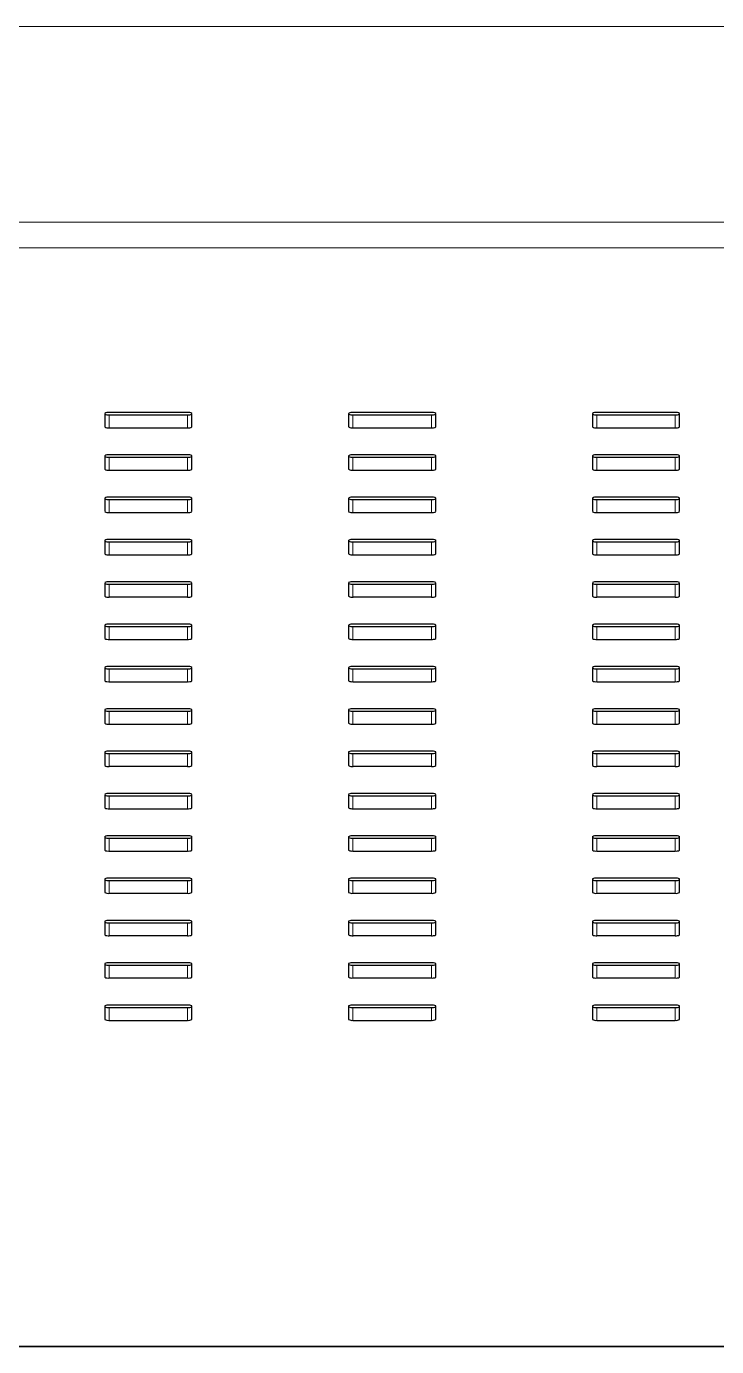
# Model space of a CAD drawing. Header units: millimetres. Extents: x -218071 to -203542, y 15363 to 51382.
# Drawn here: x -217556.91 to -217548.98, y 50530.44 to 50545.61 of the extents above; entities that cross this region are included whole.
import ezdxf

# ---------------------------------------------------------------- set-up
doc = ezdxf.new("R2010")
doc.units = ezdxf.units.MM
doc.header["$LTSCALE"] = 4
doc.layers.add('TPF-EQUIPEMENT', color=7, linetype='Continuous')

msp = doc.modelspace()

# ---------------------------------------------------------------- linework, layer by layer
at = {"layer": 'TPF-EQUIPEMENT', "color": 8, "linetype": 'Continuous', "lineweight": 18, "transparency": 33554671}
for p, q in [((-217721.206, 50545.606), (-217527.006, 50545.606)), ((-217721.206, 50543.357), (-217527.006, 50543.357)), ((-217721.206, 50543.062), (-217527.006, 50543.062)), ((-217555.956, 50541.143), (-217555.956, 50540.995)), ((-217555.056, 50541.143), (-217555.056, 50540.995)), ((-217553.156, 50541.143), (-217553.156, 50540.995)), ((-217552.256, 50541.143), (-217552.256, 50540.995)), ((-217550.356, 50541.143), (-217550.356, 50540.995)), ((-217549.456, 50541.143), (-217549.456, 50540.995)), ((-217555.956, 50540.657), (-217555.956, 50540.509)), ((-217555.056, 50540.657), (-217555.056, 50540.509)), ((-217553.156, 50540.657), (-217553.156, 50540.509)), ((-217552.256, 50540.657), (-217552.256, 50540.509)), ((-217550.356, 50540.657), (-217550.356, 50540.509)), ((-217549.456, 50540.657), (-217549.456, 50540.509)), ((-217555.956, 50540.171), (-217555.956, 50540.023)), ((-217555.056, 50540.171), (-217555.056, 50540.023)), ((-217553.156, 50540.171), (-217553.156, 50540.023)), ((-217552.256, 50540.171), (-217552.256, 50540.023)), ((-217550.356, 50540.171), (-217550.356, 50540.023)), ((-217549.456, 50540.171), (-217549.456, 50540.023)), ((-217555.956, 50539.684), (-217555.956, 50539.537)), ((-217555.056, 50539.684), (-217555.056, 50539.537)), ((-217553.156, 50539.684), (-217553.156, 50539.537)), ((-217552.256, 50539.684), (-217552.256, 50539.537)), ((-217550.356, 50539.684), (-217550.356, 50539.537)), ((-217549.456, 50539.684), (-217549.456, 50539.537)), ((-217555.956, 50539.198), (-217555.956, 50539.051)), ((-217555.056, 50539.198), (-217555.056, 50539.051)), ((-217553.156, 50539.198), (-217553.156, 50539.051)), ((-217552.256, 50539.198), (-217552.256, 50539.051)), ((-217550.356, 50539.198), (-217550.356, 50539.051)), ((-217549.456, 50539.198), (-217549.456, 50539.051)), ((-217555.956, 50538.712), (-217555.956, 50538.564)), ((-217555.056, 50538.712), (-217555.056, 50538.564)), ((-217553.156, 50538.712), (-217553.156, 50538.564)), ((-217552.256, 50538.712), (-217552.256, 50538.564)), ((-217550.356, 50538.712), (-217550.356, 50538.564)), ((-217549.456, 50538.712), (-217549.456, 50538.564)), ((-217555.956, 50538.226), (-217555.956, 50538.078)), ((-217555.056, 50538.226), (-217555.056, 50538.078)), ((-217553.156, 50538.226), (-217553.156, 50538.078)), ((-217552.256, 50538.226), (-217552.256, 50538.078)), ((-217550.356, 50538.226), (-217550.356, 50538.078)), ((-217549.456, 50538.226), (-217549.456, 50538.078)), ((-217555.956, 50537.74), (-217555.956, 50537.592)), ((-217555.056, 50537.74), (-217555.056, 50537.592)), ((-217553.156, 50537.74), (-217553.156, 50537.592)), ((-217552.256, 50537.74), (-217552.256, 50537.592)), ((-217550.356, 50537.74), (-217550.356, 50537.592)), ((-217549.456, 50537.74), (-217549.456, 50537.592)), ((-217555.956, 50537.253), (-217555.956, 50537.106)), ((-217555.056, 50537.253), (-217555.056, 50537.106)), ((-217553.156, 50537.253), (-217553.156, 50537.106)), ((-217552.256, 50537.253), (-217552.256, 50537.106)), ((-217550.356, 50537.253), (-217550.356, 50537.106)), ((-217549.456, 50537.253), (-217549.456, 50537.106)), ((-217555.956, 50536.767), (-217555.956, 50536.619)), ((-217555.056, 50536.767), (-217555.056, 50536.619)), ((-217553.156, 50536.767), (-217553.156, 50536.619)), ((-217552.256, 50536.767), (-217552.256, 50536.619)), ((-217550.356, 50536.767), (-217550.356, 50536.619)), ((-217549.456, 50536.767), (-217549.456, 50536.619)), ((-217555.956, 50536.281), (-217555.956, 50536.133)), ((-217555.056, 50536.281), (-217555.056, 50536.133)), ((-217553.156, 50536.281), (-217553.156, 50536.133)), ((-217552.256, 50536.281), (-217552.256, 50536.133)), ((-217550.356, 50536.281), (-217550.356, 50536.133)), ((-217549.456, 50536.281), (-217549.456, 50536.133)), ((-217555.956, 50535.795), (-217555.956, 50535.647)), ((-217555.056, 50535.795), (-217555.056, 50535.647)), ((-217553.156, 50535.795), (-217553.156, 50535.647)), ((-217552.256, 50535.795), (-217552.256, 50535.647)), ((-217550.356, 50535.795), (-217550.356, 50535.647)), ((-217549.456, 50535.795), (-217549.456, 50535.647)), ((-217555.956, 50535.309), (-217555.956, 50535.161)), ((-217555.056, 50535.309), (-217555.056, 50535.161)), ((-217553.156, 50535.309), (-217553.156, 50535.161)), ((-217552.256, 50535.309), (-217552.256, 50535.161)), ((-217550.356, 50535.309), (-217550.356, 50535.161)), ((-217549.456, 50535.309), (-217549.456, 50535.161)), ((-217555.956, 50534.822), (-217555.956, 50534.675)), ((-217555.056, 50534.822), (-217555.056, 50534.675)), ((-217553.156, 50534.822), (-217553.156, 50534.675)), ((-217552.256, 50534.822), (-217552.256, 50534.675)), ((-217550.356, 50534.822), (-217550.356, 50534.675)), ((-217549.456, 50534.822), (-217549.456, 50534.675)), ((-217555.956, 50534.336), (-217555.956, 50534.188)), ((-217555.056, 50534.336), (-217555.056, 50534.188)), ((-217553.156, 50534.336), (-217553.156, 50534.188)), ((-217552.256, 50534.336), (-217552.256, 50534.188)), ((-217550.356, 50534.336), (-217550.356, 50534.188)), ((-217549.456, 50534.336), (-217549.456, 50534.188)), ((-217721.206, 50530.445), (-217527.006, 50530.445))]:
    msp.add_line(p, q, dxfattribs=at)
at = {"layer": 'TPF-EQUIPEMENT', "color": 7, "linetype": 'Continuous', "lineweight": 25, "transparency": 33554671}
for p, q in [((-217556.006, 50541.16), (-217556.006, 50541.004)), ((-217555.056, 50541.169), (-217555.956, 50541.169)), ((-217555.956, 50541.143), (-217555.056, 50541.143)), ((-217555.006, 50541.004), (-217555.006, 50541.16)), ((-217553.206, 50541.16), (-217553.206, 50541.004)), ((-217552.256, 50541.169), (-217553.156, 50541.169)), ((-217553.156, 50541.143), (-217552.256, 50541.143)), ((-217552.206, 50541.004), (-217552.206, 50541.16)), ((-217550.406, 50541.16), (-217550.406, 50541.004)), ((-217549.456, 50541.169), (-217550.356, 50541.169)), ((-217550.356, 50541.143), (-217549.456, 50541.143)), ((-217549.406, 50541.004), (-217549.406, 50541.16)), ((-217555.956, 50540.995), (-217555.056, 50540.995)), ((-217553.156, 50540.995), (-217552.256, 50540.995)), ((-217550.356, 50540.995), (-217549.456, 50540.995)), ((-217556.006, 50540.674), (-217556.006, 50540.518)), ((-217555.056, 50540.683), (-217555.956, 50540.683)), ((-217555.956, 50540.657), (-217555.056, 50540.657)), ((-217555.006, 50540.518), (-217555.006, 50540.674)), ((-217553.206, 50540.674), (-217553.206, 50540.518)), ((-217552.256, 50540.683), (-217553.156, 50540.683)), ((-217553.156, 50540.657), (-217552.256, 50540.657)), ((-217552.206, 50540.518), (-217552.206, 50540.674)), ((-217550.406, 50540.674), (-217550.406, 50540.518)), ((-217549.456, 50540.683), (-217550.356, 50540.683)), ((-217550.356, 50540.657), (-217549.456, 50540.657)), ((-217549.406, 50540.518), (-217549.406, 50540.674)), ((-217555.956, 50540.509), (-217555.056, 50540.509)), ((-217553.156, 50540.509), (-217552.256, 50540.509)), ((-217550.356, 50540.509), (-217549.456, 50540.509)), ((-217555.056, 50540.197), (-217555.956, 50540.197)), ((-217552.256, 50540.197), (-217553.156, 50540.197)), ((-217549.456, 50540.197), (-217550.356, 50540.197)), ((-217556.006, 50540.188), (-217556.006, 50540.032)), ((-217555.956, 50540.171), (-217555.056, 50540.171)), ((-217555.006, 50540.032), (-217555.006, 50540.188)), ((-217553.206, 50540.188), (-217553.206, 50540.032)), ((-217553.156, 50540.171), (-217552.256, 50540.171)), ((-217552.206, 50540.032), (-217552.206, 50540.188)), ((-217550.406, 50540.188), (-217550.406, 50540.032)), ((-217550.356, 50540.171), (-217549.456, 50540.171)), ((-217549.406, 50540.032), (-217549.406, 50540.188)), ((-217555.956, 50540.023), (-217555.056, 50540.023)), ((-217553.156, 50540.023), (-217552.256, 50540.023)), ((-217550.356, 50540.023), (-217549.456, 50540.023)), ((-217556.006, 50539.702), (-217556.006, 50539.545)), ((-217555.056, 50539.71), (-217555.956, 50539.71)), ((-217555.956, 50539.684), (-217555.056, 50539.684)), ((-217555.006, 50539.545), (-217555.006, 50539.702)), ((-217553.206, 50539.702), (-217553.206, 50539.545)), ((-217552.256, 50539.71), (-217553.156, 50539.71)), ((-217553.156, 50539.684), (-217552.256, 50539.684)), ((-217552.206, 50539.545), (-217552.206, 50539.702)), ((-217550.406, 50539.702), (-217550.406, 50539.545)), ((-217549.456, 50539.71), (-217550.356, 50539.71)), ((-217550.356, 50539.684), (-217549.456, 50539.684)), ((-217549.406, 50539.545), (-217549.406, 50539.702)), ((-217555.956, 50539.537), (-217555.056, 50539.537)), ((-217553.156, 50539.537), (-217552.256, 50539.537)), ((-217550.356, 50539.537), (-217549.456, 50539.537)), ((-217556.006, 50539.215), (-217556.006, 50539.059)), ((-217555.056, 50539.224), (-217555.956, 50539.224)), ((-217555.956, 50539.198), (-217555.056, 50539.198)), ((-217555.006, 50539.059), (-217555.006, 50539.215)), ((-217553.206, 50539.215), (-217553.206, 50539.059)), ((-217552.256, 50539.224), (-217553.156, 50539.224)), ((-217553.156, 50539.198), (-217552.256, 50539.198)), ((-217552.206, 50539.059), (-217552.206, 50539.215)), ((-217550.406, 50539.215), (-217550.406, 50539.059)), ((-217549.456, 50539.224), (-217550.356, 50539.224)), ((-217550.356, 50539.198), (-217549.456, 50539.198)), ((-217549.406, 50539.059), (-217549.406, 50539.215)), ((-217555.956, 50539.051), (-217555.056, 50539.051)), ((-217553.156, 50539.051), (-217552.256, 50539.051)), ((-217550.356, 50539.051), (-217549.456, 50539.051)), ((-217556.006, 50538.729), (-217556.006, 50538.573)), ((-217555.056, 50538.738), (-217555.956, 50538.738)), ((-217555.956, 50538.712), (-217555.056, 50538.712)), ((-217555.006, 50538.573), (-217555.006, 50538.729)), ((-217553.206, 50538.729), (-217553.206, 50538.573)), ((-217552.256, 50538.738), (-217553.156, 50538.738)), ((-217553.156, 50538.712), (-217552.256, 50538.712)), ((-217552.206, 50538.573), (-217552.206, 50538.729)), ((-217550.406, 50538.729), (-217550.406, 50538.573)), ((-217549.456, 50538.738), (-217550.356, 50538.738)), ((-217550.356, 50538.712), (-217549.456, 50538.712)), ((-217549.406, 50538.573), (-217549.406, 50538.729)), ((-217555.956, 50538.564), (-217555.056, 50538.564)), ((-217553.156, 50538.564), (-217552.256, 50538.564)), ((-217550.356, 50538.564), (-217549.456, 50538.564)), ((-217556.006, 50538.243), (-217556.006, 50538.087)), ((-217555.056, 50538.252), (-217555.956, 50538.252)), ((-217555.956, 50538.226), (-217555.056, 50538.226)), ((-217555.006, 50538.087), (-217555.006, 50538.243)), ((-217553.206, 50538.243), (-217553.206, 50538.087)), ((-217552.256, 50538.252), (-217553.156, 50538.252)), ((-217553.156, 50538.226), (-217552.256, 50538.226)), ((-217552.206, 50538.087), (-217552.206, 50538.243)), ((-217550.406, 50538.243), (-217550.406, 50538.087)), ((-217549.456, 50538.252), (-217550.356, 50538.252)), ((-217550.356, 50538.226), (-217549.456, 50538.226)), ((-217549.406, 50538.087), (-217549.406, 50538.243)), ((-217555.956, 50538.078), (-217555.056, 50538.078)), ((-217553.156, 50538.078), (-217552.256, 50538.078)), ((-217550.356, 50538.078), (-217549.456, 50538.078)), ((-217556.006, 50537.757), (-217556.006, 50537.601)), ((-217555.056, 50537.766), (-217555.956, 50537.766)), ((-217555.956, 50537.74), (-217555.056, 50537.74)), ((-217555.006, 50537.601), (-217555.006, 50537.757)), ((-217553.206, 50537.757), (-217553.206, 50537.601)), ((-217552.256, 50537.766), (-217553.156, 50537.766)), ((-217553.156, 50537.74), (-217552.256, 50537.74)), ((-217552.206, 50537.601), (-217552.206, 50537.757)), ((-217550.406, 50537.757), (-217550.406, 50537.601)), ((-217549.456, 50537.766), (-217550.356, 50537.766)), ((-217550.356, 50537.74), (-217549.456, 50537.74)), ((-217549.406, 50537.601), (-217549.406, 50537.757)), ((-217555.956, 50537.592), (-217555.056, 50537.592)), ((-217553.156, 50537.592), (-217552.256, 50537.592)), ((-217550.356, 50537.592), (-217549.456, 50537.592)), ((-217556.006, 50537.271), (-217556.006, 50537.114)), ((-217555.056, 50537.279), (-217555.956, 50537.279)), ((-217555.956, 50537.253), (-217555.056, 50537.253)), ((-217555.006, 50537.114), (-217555.006, 50537.271)), ((-217553.206, 50537.271), (-217553.206, 50537.114)), ((-217552.256, 50537.279), (-217553.156, 50537.279)), ((-217553.156, 50537.253), (-217552.256, 50537.253)), ((-217552.206, 50537.114), (-217552.206, 50537.271)), ((-217550.406, 50537.271), (-217550.406, 50537.114)), ((-217549.456, 50537.279), (-217550.356, 50537.279)), ((-217550.356, 50537.253), (-217549.456, 50537.253)), ((-217549.406, 50537.114), (-217549.406, 50537.271)), ((-217555.956, 50537.106), (-217555.056, 50537.106)), ((-217553.156, 50537.106), (-217552.256, 50537.106)), ((-217550.356, 50537.106), (-217549.456, 50537.106)), ((-217556.006, 50536.784), (-217556.006, 50536.628)), ((-217555.056, 50536.793), (-217555.956, 50536.793)), ((-217555.956, 50536.767), (-217555.056, 50536.767)), ((-217555.006, 50536.628), (-217555.006, 50536.784)), ((-217553.206, 50536.784), (-217553.206, 50536.628)), ((-217552.256, 50536.793), (-217553.156, 50536.793)), ((-217553.156, 50536.767), (-217552.256, 50536.767)), ((-217552.206, 50536.628), (-217552.206, 50536.784)), ((-217550.406, 50536.784), (-217550.406, 50536.628)), ((-217549.456, 50536.793), (-217550.356, 50536.793)), ((-217550.356, 50536.767), (-217549.456, 50536.767)), ((-217549.406, 50536.628), (-217549.406, 50536.784)), ((-217555.956, 50536.619), (-217555.056, 50536.619)), ((-217553.156, 50536.619), (-217552.256, 50536.619)), ((-217550.356, 50536.619), (-217549.456, 50536.619)), ((-217556.006, 50536.298), (-217556.006, 50536.142)), ((-217555.056, 50536.307), (-217555.956, 50536.307)), ((-217555.956, 50536.281), (-217555.056, 50536.281)), ((-217555.006, 50536.142), (-217555.006, 50536.298)), ((-217553.206, 50536.298), (-217553.206, 50536.142)), ((-217552.256, 50536.307), (-217553.156, 50536.307)), ((-217553.156, 50536.281), (-217552.256, 50536.281)), ((-217552.206, 50536.142), (-217552.206, 50536.298)), ((-217550.406, 50536.298), (-217550.406, 50536.142)), ((-217549.456, 50536.307), (-217550.356, 50536.307)), ((-217550.356, 50536.281), (-217549.456, 50536.281)), ((-217549.406, 50536.142), (-217549.406, 50536.298)), ((-217555.956, 50536.133), (-217555.056, 50536.133)), ((-217553.156, 50536.133), (-217552.256, 50536.133)), ((-217550.356, 50536.133), (-217549.456, 50536.133)), ((-217556.006, 50535.812), (-217556.006, 50535.656)), ((-217555.056, 50535.821), (-217555.956, 50535.821)), ((-217555.006, 50535.656), (-217555.006, 50535.812)), ((-217553.206, 50535.812), (-217553.206, 50535.656)), ((-217552.256, 50535.821), (-217553.156, 50535.821)), ((-217552.206, 50535.656), (-217552.206, 50535.812)), ((-217550.406, 50535.812), (-217550.406, 50535.656)), ((-217549.456, 50535.821), (-217550.356, 50535.821)), ((-217549.406, 50535.656), (-217549.406, 50535.812)), ((-217555.956, 50535.795), (-217555.056, 50535.795)), ((-217555.956, 50535.647), (-217555.056, 50535.647)), ((-217553.156, 50535.795), (-217552.256, 50535.795)), ((-217553.156, 50535.647), (-217552.256, 50535.647)), ((-217550.356, 50535.795), (-217549.456, 50535.795)), ((-217550.356, 50535.647), (-217549.456, 50535.647)), ((-217556.006, 50535.326), (-217556.006, 50535.169)), ((-217555.056, 50535.334), (-217555.956, 50535.334)), ((-217555.956, 50535.309), (-217555.056, 50535.309)), ((-217555.006, 50535.169), (-217555.006, 50535.326)), ((-217553.206, 50535.326), (-217553.206, 50535.169)), ((-217552.256, 50535.334), (-217553.156, 50535.334)), ((-217553.156, 50535.309), (-217552.256, 50535.309)), ((-217552.206, 50535.169), (-217552.206, 50535.326)), ((-217550.406, 50535.326), (-217550.406, 50535.169)), ((-217549.456, 50535.334), (-217550.356, 50535.334)), ((-217550.356, 50535.309), (-217549.456, 50535.309)), ((-217549.406, 50535.169), (-217549.406, 50535.326)), ((-217555.956, 50535.161), (-217555.056, 50535.161)), ((-217553.156, 50535.161), (-217552.256, 50535.161)), ((-217550.356, 50535.161), (-217549.456, 50535.161)), ((-217556.006, 50534.84), (-217556.006, 50534.683)), ((-217555.056, 50534.848), (-217555.956, 50534.848)), ((-217555.956, 50534.822), (-217555.056, 50534.822)), ((-217555.006, 50534.683), (-217555.006, 50534.84)), ((-217553.206, 50534.84), (-217553.206, 50534.683)), ((-217552.256, 50534.848), (-217553.156, 50534.848)), ((-217553.156, 50534.822), (-217552.256, 50534.822)), ((-217552.206, 50534.683), (-217552.206, 50534.84)), ((-217550.406, 50534.84), (-217550.406, 50534.683)), ((-217549.456, 50534.848), (-217550.356, 50534.848)), ((-217550.356, 50534.822), (-217549.456, 50534.822)), ((-217549.406, 50534.683), (-217549.406, 50534.84)), ((-217555.956, 50534.675), (-217555.056, 50534.675)), ((-217553.156, 50534.675), (-217552.256, 50534.675)), ((-217550.356, 50534.675), (-217549.456, 50534.675)), ((-217556.006, 50534.353), (-217556.006, 50534.197)), ((-217555.056, 50534.362), (-217555.956, 50534.362)), ((-217555.956, 50534.336), (-217555.056, 50534.336)), ((-217555.006, 50534.197), (-217555.006, 50534.353)), ((-217553.206, 50534.353), (-217553.206, 50534.197)), ((-217552.256, 50534.362), (-217553.156, 50534.362)), ((-217553.156, 50534.336), (-217552.256, 50534.336)), ((-217552.206, 50534.197), (-217552.206, 50534.353)), ((-217550.406, 50534.353), (-217550.406, 50534.197)), ((-217549.456, 50534.362), (-217550.356, 50534.362)), ((-217550.356, 50534.336), (-217549.456, 50534.336)), ((-217549.406, 50534.197), (-217549.406, 50534.353)), ((-217555.956, 50534.188), (-217555.056, 50534.188)), ((-217553.156, 50534.188), (-217552.256, 50534.188)), ((-217550.356, 50534.188), (-217549.456, 50534.188)), ((-217721.206, 50530.44), (-217527.006, 50530.44))]:
    msp.add_line(p, q, dxfattribs=at)
for centre, start, end in [((-217555.968, 50541.091), 81.2205, 118.4816), ((-217555.968, 50541.222), 241.5184, 278.7795), ((-217555.044, 50541.091), 61.5184, 98.7795), ((-217555.044, 50541.222), 261.2205, 298.4816), ((-217553.168, 50541.091), 81.2205, 118.4816), ((-217553.168, 50541.222), 241.5184, 278.7795), ((-217552.244, 50541.091), 61.5184, 98.7795), ((-217552.244, 50541.222), 261.2205, 298.4816), ((-217550.368, 50541.091), 81.2205, 118.4816), ((-217550.368, 50541.222), 241.5184, 278.7795), ((-217549.444, 50541.091), 61.5184, 98.7795), ((-217549.444, 50541.222), 261.2205, 298.4816), ((-217555.968, 50541.074), 241.5184, 278.7795), ((-217555.044, 50541.074), 261.2205, 298.4816), ((-217553.168, 50541.074), 241.5184, 278.7795), ((-217552.244, 50541.074), 261.2205, 298.4816), ((-217550.368, 50541.074), 241.5184, 278.7795), ((-217549.444, 50541.074), 261.2205, 298.4816), ((-217555.968, 50540.604), 81.2205, 118.4816), ((-217555.968, 50540.735), 241.5184, 278.7795), ((-217555.044, 50540.604), 61.5184, 98.7795), ((-217555.044, 50540.735), 261.2205, 298.4816), ((-217553.168, 50540.604), 81.2205, 118.4816), ((-217553.168, 50540.735), 241.5184, 278.7795), ((-217552.244, 50540.604), 61.5184, 98.7795), ((-217552.244, 50540.735), 261.2205, 298.4816), ((-217550.368, 50540.604), 81.2205, 118.4816), ((-217550.368, 50540.735), 241.5184, 278.7795), ((-217549.444, 50540.604), 61.5184, 98.7795), ((-217549.444, 50540.735), 261.2205, 298.4816), ((-217555.968, 50540.588), 241.5184, 278.7795), ((-217555.044, 50540.588), 261.2205, 298.4816), ((-217553.168, 50540.588), 241.5184, 278.7795), ((-217552.244, 50540.588), 261.2205, 298.4816), ((-217550.368, 50540.588), 241.5184, 278.7795), ((-217549.444, 50540.588), 261.2205, 298.4816), ((-217555.968, 50540.118), 81.2205, 118.4816), ((-217555.044, 50540.118), 61.5184, 98.7795), ((-217553.168, 50540.118), 81.2205, 118.4816), ((-217552.244, 50540.118), 61.5184, 98.7795), ((-217550.368, 50540.118), 81.2205, 118.4816), ((-217549.444, 50540.118), 61.5184, 98.7795), ((-217555.968, 50540.249), 241.5184, 278.7795), ((-217555.044, 50540.249), 261.2205, 298.4816), ((-217553.168, 50540.249), 241.5184, 278.7795), ((-217552.244, 50540.249), 261.2205, 298.4816), ((-217550.368, 50540.249), 241.5184, 278.7795), ((-217549.444, 50540.249), 261.2205, 298.4816), ((-217555.968, 50540.101), 241.5184, 278.7795), ((-217555.044, 50540.101), 261.2205, 298.4816), ((-217553.168, 50540.101), 241.5184, 278.7795), ((-217552.244, 50540.101), 261.2205, 298.4816), ((-217550.368, 50540.101), 241.5184, 278.7795), ((-217549.444, 50540.101), 261.2205, 298.4816), ((-217555.968, 50539.632), 81.2205, 118.4816), ((-217555.968, 50539.763), 241.5184, 278.7795), ((-217555.044, 50539.632), 61.5184, 98.7795), ((-217555.044, 50539.763), 261.2205, 298.4816), ((-217553.168, 50539.632), 81.2205, 118.4816), ((-217553.168, 50539.763), 241.5184, 278.7795), ((-217552.244, 50539.632), 61.5184, 98.7795), ((-217552.244, 50539.763), 261.2205, 298.4816), ((-217550.368, 50539.632), 81.2205, 118.4816), ((-217550.368, 50539.763), 241.5184, 278.7795), ((-217549.444, 50539.632), 61.5184, 98.7795), ((-217549.444, 50539.763), 261.2205, 298.4816), ((-217555.968, 50539.615), 241.5184, 278.7795), ((-217555.044, 50539.615), 261.2205, 298.4816), ((-217553.168, 50539.615), 241.5184, 278.7795), ((-217552.244, 50539.615), 261.2205, 298.4816), ((-217550.368, 50539.615), 241.5184, 278.7795), ((-217549.444, 50539.615), 261.2205, 298.4816), ((-217555.968, 50539.146), 81.2205, 118.4816), ((-217555.968, 50539.277), 241.5184, 278.7795), ((-217555.044, 50539.146), 61.5184, 98.7795), ((-217555.044, 50539.277), 261.2205, 298.4816), ((-217553.168, 50539.146), 81.2205, 118.4816), ((-217553.168, 50539.277), 241.5184, 278.7795), ((-217552.244, 50539.146), 61.5184, 98.7795), ((-217552.244, 50539.277), 261.2205, 298.4816), ((-217550.368, 50539.146), 81.2205, 118.4816), ((-217550.368, 50539.277), 241.5184, 278.7795), ((-217549.444, 50539.146), 61.5184, 98.7795), ((-217549.444, 50539.277), 261.2205, 298.4816), ((-217555.968, 50539.129), 241.5184, 278.7795), ((-217555.044, 50539.129), 261.2205, 298.4816), ((-217553.168, 50539.129), 241.5184, 278.7795), ((-217552.244, 50539.129), 261.2205, 298.4816), ((-217550.368, 50539.129), 241.5184, 278.7795), ((-217549.444, 50539.129), 261.2205, 298.4816), ((-217555.968, 50538.659), 81.2205, 118.4816), ((-217555.968, 50538.791), 241.5184, 278.7795), ((-217555.044, 50538.659), 61.5184, 98.7795), ((-217555.044, 50538.791), 261.2205, 298.4816), ((-217553.168, 50538.659), 81.2205, 118.4816), ((-217553.168, 50538.791), 241.5184, 278.7795), ((-217552.244, 50538.659), 61.5184, 98.7795), ((-217552.244, 50538.791), 261.2205, 298.4816), ((-217550.368, 50538.659), 81.2205, 118.4816), ((-217550.368, 50538.791), 241.5184, 278.7795), ((-217549.444, 50538.659), 61.5184, 98.7795), ((-217549.444, 50538.791), 261.2205, 298.4816), ((-217555.968, 50538.643), 241.5184, 278.7795), ((-217555.044, 50538.643), 261.2205, 298.4816), ((-217553.168, 50538.643), 241.5184, 278.7795), ((-217552.244, 50538.643), 261.2205, 298.4816), ((-217550.368, 50538.643), 241.5184, 278.7795), ((-217549.444, 50538.643), 261.2205, 298.4816), ((-217555.968, 50538.173), 81.2205, 118.4816), ((-217555.968, 50538.304), 241.5184, 278.7795), ((-217555.044, 50538.173), 61.5184, 98.7795), ((-217555.044, 50538.304), 261.2205, 298.4816), ((-217553.168, 50538.173), 81.2205, 118.4816), ((-217553.168, 50538.304), 241.5184, 278.7795), ((-217552.244, 50538.173), 61.5184, 98.7795), ((-217552.244, 50538.304), 261.2205, 298.4816), ((-217550.368, 50538.173), 81.2205, 118.4816), ((-217550.368, 50538.304), 241.5184, 278.7795), ((-217549.444, 50538.173), 61.5184, 98.7795), ((-217549.444, 50538.304), 261.2205, 298.4816), ((-217555.968, 50538.157), 241.5184, 278.7795), ((-217555.044, 50538.157), 261.2205, 298.4816), ((-217553.168, 50538.157), 241.5184, 278.7795), ((-217552.244, 50538.157), 261.2205, 298.4816), ((-217550.368, 50538.157), 241.5184, 278.7795), ((-217549.444, 50538.157), 261.2205, 298.4816), ((-217555.968, 50537.687), 81.2205, 118.4816), ((-217555.968, 50537.818), 241.5184, 278.7795), ((-217555.044, 50537.687), 61.5184, 98.7795), ((-217555.044, 50537.818), 261.2205, 298.4816), ((-217553.168, 50537.687), 81.2205, 118.4816), ((-217553.168, 50537.818), 241.5184, 278.7795), ((-217552.244, 50537.687), 61.5184, 98.7795), ((-217552.244, 50537.818), 261.2205, 298.4816), ((-217550.368, 50537.687), 81.2205, 118.4816), ((-217550.368, 50537.818), 241.5184, 278.7795), ((-217549.444, 50537.687), 61.5184, 98.7795), ((-217549.444, 50537.818), 261.2205, 298.4816), ((-217555.968, 50537.67), 241.5184, 278.7795), ((-217555.044, 50537.67), 261.2205, 298.4816), ((-217553.168, 50537.67), 241.5184, 278.7795), ((-217552.244, 50537.67), 261.2205, 298.4816), ((-217550.368, 50537.67), 241.5184, 278.7795), ((-217549.444, 50537.67), 261.2205, 298.4816), ((-217555.968, 50537.201), 81.2205, 118.4816), ((-217555.968, 50537.332), 241.5184, 278.7795), ((-217555.044, 50537.201), 61.5184, 98.7795), ((-217555.044, 50537.332), 261.2205, 298.4816), ((-217553.168, 50537.201), 81.2205, 118.4816), ((-217553.168, 50537.332), 241.5184, 278.7795), ((-217552.244, 50537.201), 61.5184, 98.7795), ((-217552.244, 50537.332), 261.2205, 298.4816), ((-217550.368, 50537.201), 81.2205, 118.4816), ((-217550.368, 50537.332), 241.5184, 278.7795), ((-217549.444, 50537.201), 61.5184, 98.7795), ((-217549.444, 50537.332), 261.2205, 298.4816), ((-217555.968, 50537.184), 241.5184, 278.7795), ((-217555.044, 50537.184), 261.2205, 298.4816), ((-217553.168, 50537.184), 241.5184, 278.7795), ((-217552.244, 50537.184), 261.2205, 298.4816), ((-217550.368, 50537.184), 241.5184, 278.7795), ((-217549.444, 50537.184), 261.2205, 298.4816), ((-217555.968, 50536.715), 81.2205, 118.4816), ((-217555.968, 50536.846), 241.5184, 278.7795), ((-217555.044, 50536.715), 61.5184, 98.7795), ((-217555.044, 50536.846), 261.2205, 298.4816), ((-217553.168, 50536.715), 81.2205, 118.4816), ((-217553.168, 50536.846), 241.5184, 278.7795), ((-217552.244, 50536.715), 61.5184, 98.7795), ((-217552.244, 50536.846), 261.2205, 298.4816), ((-217550.368, 50536.715), 81.2205, 118.4816), ((-217550.368, 50536.846), 241.5184, 278.7795), ((-217549.444, 50536.715), 61.5184, 98.7795), ((-217549.444, 50536.846), 261.2205, 298.4816), ((-217555.968, 50536.698), 241.5184, 278.7795), ((-217555.044, 50536.698), 261.2205, 298.4816), ((-217553.168, 50536.698), 241.5184, 278.7795), ((-217552.244, 50536.698), 261.2205, 298.4816), ((-217550.368, 50536.698), 241.5184, 278.7795), ((-217549.444, 50536.698), 261.2205, 298.4816), ((-217555.968, 50536.228), 81.2205, 118.4816), ((-217555.968, 50536.359), 241.5184, 278.7795), ((-217555.044, 50536.228), 61.5184, 98.7795), ((-217555.044, 50536.359), 261.2205, 298.4816), ((-217553.168, 50536.228), 81.2205, 118.4816), ((-217553.168, 50536.359), 241.5184, 278.7795), ((-217552.244, 50536.228), 61.5184, 98.7795), ((-217552.244, 50536.359), 261.2205, 298.4816), ((-217550.368, 50536.228), 81.2205, 118.4816), ((-217550.368, 50536.359), 241.5184, 278.7795), ((-217549.444, 50536.228), 61.5184, 98.7795), ((-217549.444, 50536.359), 261.2205, 298.4816), ((-217555.968, 50536.212), 241.5184, 278.7795), ((-217555.044, 50536.212), 261.2205, 298.4816), ((-217553.168, 50536.212), 241.5184, 278.7795), ((-217552.244, 50536.212), 261.2205, 298.4816), ((-217550.368, 50536.212), 241.5184, 278.7795), ((-217549.444, 50536.212), 261.2205, 298.4816), ((-217555.968, 50535.742), 81.2205, 118.4816), ((-217555.968, 50535.873), 241.5184, 278.7795), ((-217555.044, 50535.742), 61.5184, 98.7795), ((-217555.044, 50535.873), 261.2205, 298.4816), ((-217553.168, 50535.742), 81.2205, 118.4816), ((-217553.168, 50535.873), 241.5184, 278.7795), ((-217552.244, 50535.742), 61.5184, 98.7795), ((-217552.244, 50535.873), 261.2205, 298.4816), ((-217550.368, 50535.742), 81.2205, 118.4816), ((-217550.368, 50535.873), 241.5184, 278.7795), ((-217549.444, 50535.742), 61.5184, 98.7795), ((-217549.444, 50535.873), 261.2205, 298.4816), ((-217555.968, 50535.726), 241.5184, 278.7795), ((-217555.044, 50535.726), 261.2205, 298.4816), ((-217553.168, 50535.726), 241.5184, 278.7795), ((-217552.244, 50535.726), 261.2205, 298.4816), ((-217550.368, 50535.726), 241.5184, 278.7795), ((-217549.444, 50535.726), 261.2205, 298.4816), ((-217555.968, 50535.256), 81.2205, 118.4816), ((-217555.968, 50535.387), 241.5184, 278.7795), ((-217555.044, 50535.256), 61.5184, 98.7795), ((-217555.044, 50535.387), 261.2205, 298.4816), ((-217553.168, 50535.256), 81.2205, 118.4816), ((-217553.168, 50535.387), 241.5184, 278.7795), ((-217552.244, 50535.256), 61.5184, 98.7795), ((-217552.244, 50535.387), 261.2205, 298.4816), ((-217550.368, 50535.256), 81.2205, 118.4816), ((-217550.368, 50535.387), 241.5184, 278.7795), ((-217549.444, 50535.256), 61.5184, 98.7795), ((-217549.444, 50535.387), 261.2205, 298.4816), ((-217555.968, 50535.239), 241.5184, 278.7795), ((-217555.044, 50535.239), 261.2205, 298.4816), ((-217553.168, 50535.239), 241.5184, 278.7795), ((-217552.244, 50535.239), 261.2205, 298.4816), ((-217550.368, 50535.239), 241.5184, 278.7795), ((-217549.444, 50535.239), 261.2205, 298.4816), ((-217555.968, 50534.77), 81.2205, 118.4816), ((-217555.968, 50534.901), 241.5184, 278.7795), ((-217555.044, 50534.77), 61.5184, 98.7795), ((-217555.044, 50534.901), 261.2205, 298.4816), ((-217553.168, 50534.77), 81.2205, 118.4816), ((-217553.168, 50534.901), 241.5184, 278.7795), ((-217552.244, 50534.77), 61.5184, 98.7795), ((-217552.244, 50534.901), 261.2205, 298.4816), ((-217550.368, 50534.77), 81.2205, 118.4816), ((-217550.368, 50534.901), 241.5184, 278.7795), ((-217549.444, 50534.77), 61.5184, 98.7795), ((-217549.444, 50534.901), 261.2205, 298.4816), ((-217555.968, 50534.753), 241.5184, 278.7795), ((-217555.044, 50534.753), 261.2205, 298.4816), ((-217553.168, 50534.753), 241.5184, 278.7795), ((-217552.244, 50534.753), 261.2205, 298.4816), ((-217550.368, 50534.753), 241.5184, 278.7795), ((-217549.444, 50534.753), 261.2205, 298.4816), ((-217555.968, 50534.284), 81.2205, 118.4816), ((-217555.968, 50534.415), 241.5184, 278.7795), ((-217555.044, 50534.284), 61.5184, 98.7795), ((-217555.044, 50534.415), 261.2205, 298.4816), ((-217553.168, 50534.284), 81.2205, 118.4816), ((-217553.168, 50534.415), 241.5184, 278.7795), ((-217552.244, 50534.284), 61.5184, 98.7795), ((-217552.244, 50534.415), 261.2205, 298.4816), ((-217550.368, 50534.284), 81.2205, 118.4816), ((-217550.368, 50534.415), 241.5184, 278.7795), ((-217549.444, 50534.284), 61.5184, 98.7795), ((-217549.444, 50534.415), 261.2205, 298.4816), ((-217555.968, 50534.267), 241.5184, 278.7795), ((-217555.044, 50534.267), 261.2205, 298.4816), ((-217553.168, 50534.267), 241.5184, 278.7795), ((-217552.244, 50534.267), 261.2205, 298.4816), ((-217550.368, 50534.267), 241.5184, 278.7795), ((-217549.444, 50534.267), 261.2205, 298.4816)]:
    msp.add_arc(centre, 0.0794, start, end, dxfattribs=at)

doc.saveas('drawing.dxf')
